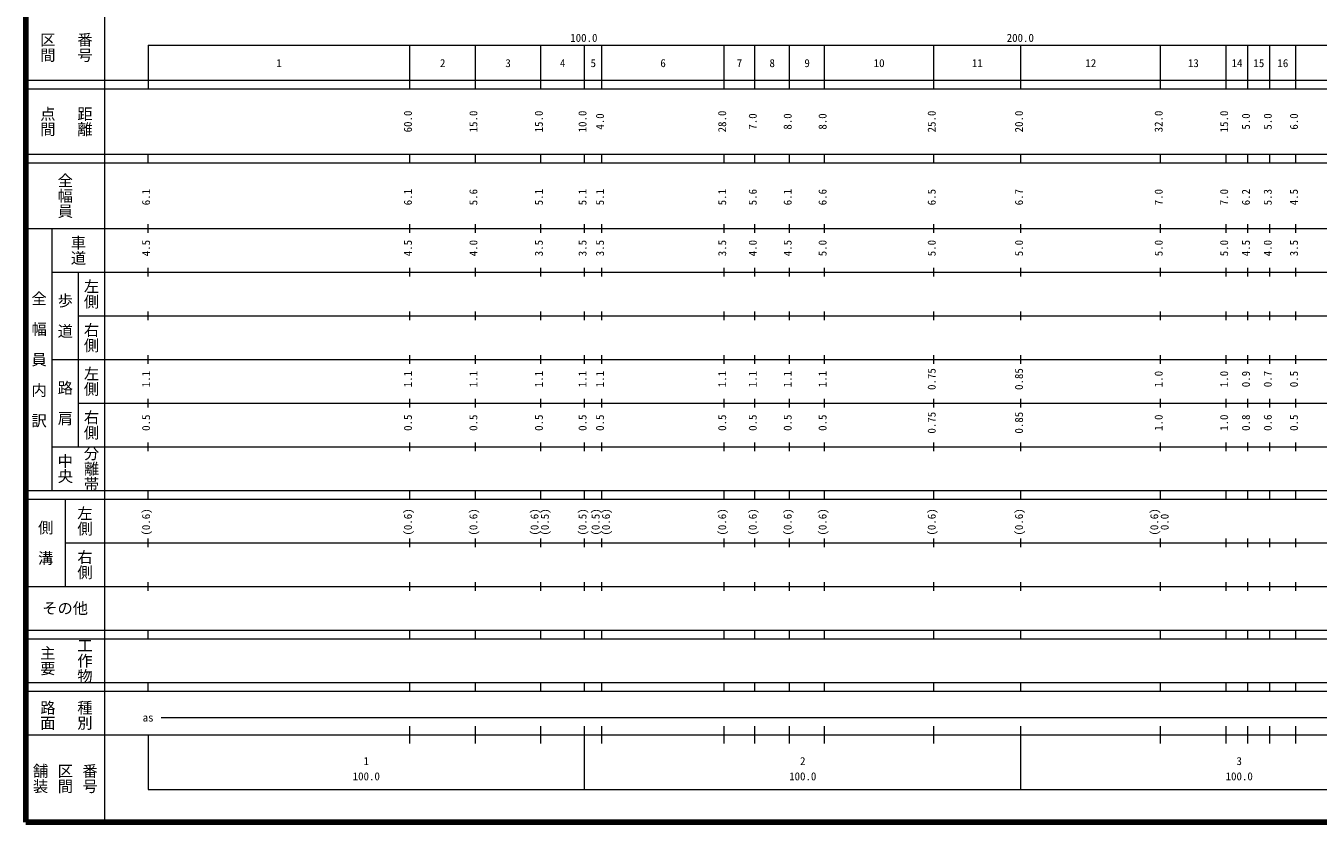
# Model space of a CAD drawing. Units: millimetres on the paper, enlarged 1000 times. Extents: x 40000 to 680000, y 20000 to 380000.
# Drawn here: x 40000 to 336087, y 20000 to 202409 of the extents above; entities that cross this region are included whole.
import ezdxf
from ezdxf.enums import TextEntityAlignment as Align

# ---------------------------------------------------------------- set-up
doc = ezdxf.new("R2010")
doc.units = ezdxf.units.MM
doc.header["$LTSCALE"] = 1000
doc.layers.add('M-TTL', color=2, linetype='Continuous', lineweight=140)
doc.layers.add('M-TTL-BAND', color=7, linetype='Continuous', lineweight=13)
doc.styles.add('@ＭＳ ゴシック', font='')
doc.styles.add('ＭＳ ゴシック', font='')
doc.styles.get('@ＭＳ ゴシック').set_extended_font_data('@MS Gothic')
doc.styles.get('ＭＳ ゴシック').set_extended_font_data('MS Gothic')

msp = doc.modelspace()

# ---------------------------------------------------------------- linework, layer by layer
at = {"layer": 'M-TTL'}
for p, q in [((40000, 380000), (40000, 20000)), ((40000, 20000), (680000, 20000))]:
    msp.add_line(p, q, dxfattribs=at)
at = {"layer": 'M-TTL-BAND'}
for p, q in [((58000, 370000), (58000, 20000)), ((68000, 198000), (579000, 198000)), ((68000, 198000), (68000, 188000)), ((128000, 188000), (128000, 198000)), ((143000, 188000), (143000, 198000)), ((158000, 188000), (158000, 198000)), ((168000, 188000), (168000, 198000)), ((172000, 188000), (172000, 198000)), ((200000, 188000), (200000, 198000)), ((207000, 188000), (207000, 198000)), ((215000, 188000), (215000, 198000)), ((223000, 188000), (223000, 198000)), ((248000, 188000), (248000, 198000)), ((268000, 188000), (268000, 198000)), ((300000, 188000), (300000, 198000)), ((315000, 188000), (315000, 198000)), ((320000, 188000), (320000, 198000)), ((325000, 188000), (325000, 198000)), ((331000, 188000), (331000, 198000)), ((40000, 190000), (579000, 190000)), ((40000, 188000), (579000, 188000)), ((40000, 173000), (579000, 173000)), ((68000, 171000), (68000, 173000)), ((128000, 171000), (128000, 173000)), ((143000, 171000), (143000, 173000)), ((158000, 171000), (158000, 173000)), ((168000, 171000), (168000, 173000)), ((172000, 171000), (172000, 173000)), ((200000, 171000), (200000, 173000)), ((207000, 171000), (207000, 173000)), ((215000, 171000), (215000, 173000)), ((223000, 171000), (223000, 173000)), ((248000, 171000), (248000, 173000)), ((268000, 171000), (268000, 173000)), ((300000, 171000), (300000, 173000)), ((315000, 171000), (315000, 173000)), ((320000, 171000), (320000, 173000)), ((325000, 171000), (325000, 173000)), ((331000, 171000), (331000, 173000)), ((40000, 171000), (579000, 171000)), ((68000, 155000), (68000, 157000)), ((128000, 155000), (128000, 157000)), ((143000, 155000), (143000, 157000)), ((158000, 155000), (158000, 157000)), ((168000, 155000), (168000, 157000)), ((172000, 155000), (172000, 157000)), ((200000, 155000), (200000, 157000)), ((207000, 155000), (207000, 157000)), ((215000, 155000), (215000, 157000)), ((223000, 155000), (223000, 157000)), ((248000, 155000), (248000, 157000)), ((268000, 155000), (268000, 157000)), ((300000, 155000), (300000, 157000)), ((315000, 155000), (315000, 157000)), ((320000, 155000), (320000, 157000)), ((325000, 155000), (325000, 157000)), ((331000, 155000), (331000, 157000)), ((40000, 156000), (579000, 156000)), ((46000, 96000), (46000, 156000)), ((46000, 146000), (579000, 146000)), ((52000, 146000), (52000, 106000)), ((68000, 145000), (68000, 147000)), ((128000, 145000), (128000, 147000)), ((143000, 145000), (143000, 147000)), ((158000, 145000), (158000, 147000)), ((168000, 145000), (168000, 147000)), ((172000, 145000), (172000, 147000)), ((200000, 145000), (200000, 147000)), ((207000, 145000), (207000, 147000)), ((215000, 145000), (215000, 147000)), ((223000, 145000), (223000, 147000)), ((248000, 145000), (248000, 147000)), ((268000, 145000), (268000, 147000)), ((300000, 145000), (300000, 147000)), ((315000, 145000), (315000, 147000)), ((320000, 145000), (320000, 147000)), ((325000, 145000), (325000, 147000)), ((331000, 145000), (331000, 147000)), ((68000, 135000), (68000, 137000)), ((128000, 135000), (128000, 137000)), ((143000, 135000), (143000, 137000)), ((158000, 135000), (158000, 137000)), ((168000, 135000), (168000, 137000)), ((172000, 135000), (172000, 137000)), ((200000, 135000), (200000, 137000)), ((207000, 135000), (207000, 137000)), ((215000, 135000), (215000, 137000)), ((223000, 135000), (223000, 137000)), ((248000, 135000), (248000, 137000)), ((268000, 135000), (268000, 137000)), ((300000, 135000), (300000, 137000)), ((315000, 135000), (315000, 137000)), ((320000, 135000), (320000, 137000)), ((325000, 135000), (325000, 137000)), ((331000, 135000), (331000, 137000)), ((52000, 136000), (579000, 136000)), ((46000, 126000), (579000, 126000)), ((68000, 125000), (68000, 127000)), ((128000, 125000), (128000, 127000)), ((143000, 125000), (143000, 127000)), ((158000, 125000), (158000, 127000)), ((168000, 125000), (168000, 127000)), ((172000, 125000), (172000, 127000)), ((200000, 125000), (200000, 127000)), ((207000, 125000), (207000, 127000)), ((215000, 125000), (215000, 127000)), ((223000, 125000), (223000, 127000)), ((248000, 125000), (248000, 127000)), ((268000, 125000), (268000, 127000)), ((300000, 125000), (300000, 127000)), ((315000, 125000), (315000, 127000)), ((320000, 125000), (320000, 127000)), ((325000, 125000), (325000, 127000)), ((331000, 125000), (331000, 127000)), ((52000, 116000), (579000, 116000)), ((68000, 115000), (68000, 117000)), ((128000, 115000), (128000, 117000)), ((143000, 115000), (143000, 117000)), ((158000, 115000), (158000, 117000)), ((168000, 115000), (168000, 117000)), ((172000, 115000), (172000, 117000)), ((200000, 115000), (200000, 117000)), ((207000, 115000), (207000, 117000)), ((215000, 115000), (215000, 117000)), ((223000, 115000), (223000, 117000)), ((248000, 115000), (248000, 117000)), ((268000, 115000), (268000, 117000)), ((300000, 115000), (300000, 117000)), ((315000, 115000), (315000, 117000)), ((320000, 115000), (320000, 117000)), ((325000, 115000), (325000, 117000)), ((331000, 115000), (331000, 117000)), ((68000, 105000), (68000, 107000)), ((128000, 105000), (128000, 107000)), ((143000, 105000), (143000, 107000)), ((158000, 105000), (158000, 107000)), ((168000, 105000), (168000, 107000)), ((172000, 105000), (172000, 107000)), ((200000, 105000), (200000, 107000)), ((207000, 105000), (207000, 107000)), ((215000, 105000), (215000, 107000)), ((223000, 105000), (223000, 107000)), ((248000, 105000), (248000, 107000)), ((268000, 105000), (268000, 107000)), ((300000, 105000), (300000, 107000)), ((315000, 105000), (315000, 107000)), ((320000, 105000), (320000, 107000)), ((325000, 105000), (325000, 107000)), ((331000, 105000), (331000, 107000)), ((46000, 106000), (579000, 106000)), ((40000, 96000), (579000, 96000)), ((68000, 94000), (68000, 96000)), ((128000, 94000), (128000, 96000)), ((143000, 94000), (143000, 96000)), ((158000, 94000), (158000, 96000)), ((168000, 94000), (168000, 96000)), ((172000, 94000), (172000, 96000)), ((200000, 94000), (200000, 96000)), ((207000, 94000), (207000, 96000)), ((215000, 94000), (215000, 96000)), ((223000, 94000), (223000, 96000)), ((248000, 94000), (248000, 96000)), ((268000, 94000), (268000, 96000)), ((300000, 94000), (300000, 96000)), ((315000, 94000), (315000, 96000)), ((320000, 94000), (320000, 96000)), ((325000, 94000), (325000, 96000)), ((331000, 94000), (331000, 96000)), ((40000, 94000), (579000, 94000)), ((49000, 94000), (49000, 74000)), ((49000, 84000), (579000, 84000)), ((68000, 83000), (68000, 85000)), ((128000, 83000), (128000, 85000)), ((143000, 83000), (143000, 85000)), ((158000, 83000), (158000, 85000)), ((168000, 83000), (168000, 85000)), ((172000, 83000), (172000, 85000)), ((200000, 83000), (200000, 85000)), ((207000, 83000), (207000, 85000)), ((215000, 83000), (215000, 85000)), ((223000, 83000), (223000, 85000)), ((248000, 83000), (248000, 85000)), ((268000, 83000), (268000, 85000)), ((300000, 83000), (300000, 85000)), ((315000, 83000), (315000, 85000)), ((320000, 83000), (320000, 85000)), ((325000, 83000), (325000, 85000)), ((331000, 83000), (331000, 85000)), ((68000, 73000), (68000, 75000)), ((128000, 73000), (128000, 75000)), ((143000, 73000), (143000, 75000)), ((158000, 73000), (158000, 75000)), ((168000, 73000), (168000, 75000)), ((172000, 73000), (172000, 75000)), ((200000, 73000), (200000, 75000)), ((207000, 73000), (207000, 75000)), ((215000, 73000), (215000, 75000)), ((223000, 73000), (223000, 75000)), ((248000, 73000), (248000, 75000)), ((268000, 73000), (268000, 75000)), ((300000, 73000), (300000, 75000)), ((315000, 73000), (315000, 75000)), ((320000, 73000), (320000, 75000)), ((325000, 73000), (325000, 75000)), ((331000, 73000), (331000, 75000)), ((40000, 74000), (579000, 74000)), ((40000, 64000), (579000, 64000)), ((68000, 62000), (68000, 64000)), ((128000, 62000), (128000, 64000)), ((143000, 62000), (143000, 64000)), ((158000, 62000), (158000, 64000)), ((168000, 62000), (168000, 64000)), ((172000, 62000), (172000, 64000)), ((200000, 62000), (200000, 64000)), ((207000, 62000), (207000, 64000)), ((215000, 62000), (215000, 64000)), ((223000, 62000), (223000, 64000)), ((248000, 62000), (248000, 64000)), ((268000, 62000), (268000, 64000)), ((300000, 62000), (300000, 64000)), ((315000, 62000), (315000, 64000)), ((320000, 62000), (320000, 64000)), ((325000, 62000), (325000, 64000)), ((331000, 62000), (331000, 64000)), ((40000, 62000), (579000, 62000)), ((40000, 52000), (579000, 52000)), ((68000, 50000), (68000, 52000)), ((128000, 50000), (128000, 52000)), ((143000, 50000), (143000, 52000)), ((158000, 50000), (158000, 52000)), ((168000, 50000), (168000, 52000)), ((172000, 50000), (172000, 52000)), ((200000, 50000), (200000, 52000)), ((207000, 50000), (207000, 52000)), ((215000, 50000), (215000, 52000)), ((223000, 50000), (223000, 52000)), ((248000, 50000), (248000, 52000)), ((268000, 50000), (268000, 52000)), ((300000, 50000), (300000, 52000)), ((315000, 50000), (315000, 52000)), ((320000, 50000), (320000, 52000)), ((325000, 50000), (325000, 52000)), ((331000, 50000), (331000, 52000)), ((40000, 50000), (579000, 50000)), ((71000, 44000), (565000, 44000)), ((128000, 38000), (128000, 42000)), ((143000, 38000), (143000, 42000)), ((158000, 38000), (158000, 42000)), ((168000, 27500), (168000, 42000)), ((172000, 38000), (172000, 42000)), ((200000, 38000), (200000, 42000)), ((207000, 38000), (207000, 42000)), ((215000, 38000), (215000, 42000)), ((223000, 38000), (223000, 42000)), ((248000, 38000), (248000, 42000)), ((268000, 27500), (268000, 42000)), ((300000, 38000), (300000, 42000)), ((315000, 38000), (315000, 42000)), ((320000, 38000), (320000, 42000)), ((325000, 38000), (325000, 42000)), ((331000, 38000), (331000, 42000)), ((40000, 40000), (579000, 40000)), ((68000, 40000), (68000, 27500)), ((68000, 27500), (579000, 27500))]:
    msp.add_line(p, q, dxfattribs=at)

# ---------------------------------------------------------------- texts
at = {"layer": 'M-TTL-BAND', "style": '@ＭＳ ゴシック'}
for s, p in [('区間', (45000, 197500)), ('番号', (53500, 197500)), ('点間', (45000, 180500)), ('距離', (53500, 180500)), ('全幅員', (49000, 163500)), ('車道', (52000, 151000)), ('左側', (55000, 141000)), ('全\u3000幅\u3000員\u3000内\u3000訳', (43000, 126000)), ('歩\u3000道', (49000, 136000)), ('右側', (55000, 131000)), ('左側', (55000, 121000)), ('路\u3000肩', (49000, 116000)), ('右側', (55000, 111000)), ('中央', (49000, 101000)), ('分離帯', (55000, 101000)), ('左側', (53500, 89000)), ('側\u3000溝', (44500, 84000)), ('右側', (53500, 79000)), ('主要', (45000, 57000)), ('工作物', (53500, 57000)), ('路面', (45000, 44500)), ('種別', (53500, 44500)), ('舗装', (43333, 30000)), ('区間', (49000, 30000)), ('番号', (54667, 30000))]:
    msp.add_text(s, height=2566, rotation=270, dxfattribs=at).set_placement(p, align=Align.MIDDLE_CENTER)
at = {"layer": 'M-TTL-BAND', "style": 'ＭＳ ゴシック'}
for s, p in [('100.0', (167844, 198195)), ('200.0', (267844, 198195)), ('1', (98000, 192405)), ('2', (135500, 192405)), ('3', (150500, 192405)), ('4', (163000, 192405)), ('5', (170000, 192405)), ('6', (186000, 192405)), ('7', (203500, 192405)), ('8', (211000, 192405)), ('9', (219000, 192405)), ('10', (235500, 192405)), ('11', (258000, 192405)), ('12', (284000, 192405)), ('13', (307500, 192405)), ('14', (317500, 192405)), ('15', (322500, 192405)), ('16', (328000, 192405)), ('as', (68000, 42500)), ('1', (118000, 32523)), ('2', (218000, 32523)), ('3', (318000, 32523)), ('100.0', (118000, 29033)), ('100.0', (218000, 29033)), ('100.0', (318000, 29033))]:
    msp.add_text(s, height=1833, dxfattribs=at).set_placement(p, align=Align.BOTTOM_CENTER)
for s, p in [('60.0', (129000, 180500)), ('15.0', (144000, 180500)), ('15.0', (159000, 180500)), ('10.0', (169000, 180500)), ('4.0', (173000, 180500)), ('28.0', (201000, 180500)), ('7.0', (208000, 180500)), ('8.0', (216000, 180500)), ('8.0', (224000, 180500)), ('25.0', (249000, 180500)), ('20.0', (269000, 180500)), ('32.0', (301000, 180500)), ('15.0', (316000, 180500)), ('5.0', (321000, 180500)), ('5.0', (326000, 180500)), ('6.0', (332000, 180500)), ('6.1', (69000, 163174)), ('6.1', (129000, 163174)), ('5.6', (144000, 163174)), ('5.1', (159000, 163174)), ('5.1', (169000, 163174)), ('5.1', (173000, 163174)), ('5.1', (201000, 163174)), ('5.6', (208000, 163174)), ('6.1', (216000, 163174)), ('6.6', (224000, 163174)), ('6.5', (249000, 163174)), ('6.7', (269000, 163174)), ('7.0', (301000, 163174)), ('7.0', (316000, 163174)), ('6.2', (321000, 163174)), ('5.3', (326000, 163174)), ('4.5', (332000, 163174)), ('4.5', (69000, 151500)), ('4.5', (129000, 151500)), ('4.0', (144000, 151500)), ('3.5', (159000, 151500)), ('3.5', (169000, 151500)), ('3.5', (173000, 151500)), ('3.5', (201000, 151500)), ('4.0', (208000, 151500)), ('4.5', (216000, 151500)), ('5.0', (224000, 151500)), ('5.0', (249000, 151500)), ('5.0', (269000, 151500)), ('5.0', (301000, 151500)), ('5.0', (316000, 151500)), ('4.5', (321000, 151500)), ('4.0', (326000, 151500)), ('3.5', (332000, 151500)), ('1.1', (69000, 121500)), ('1.1', (129000, 121500)), ('1.1', (144000, 121500)), ('1.1', (159000, 121500)), ('1.1', (169000, 121500)), ('1.1', (173000, 121500)), ('1.1', (201000, 121500)), ('1.1', (208000, 121500)), ('1.1', (216000, 121500)), ('1.1', (224000, 121500)), ('0.75', (249000, 121500)), ('0.85', (269000, 121500)), ('1.0', (301000, 121500)), ('1.0', (316000, 121500)), ('0.9', (321000, 121500)), ('0.7', (326000, 121500)), ('0.5', (332000, 121500)), ('0.5', (69000, 111500)), ('0.5', (129000, 111500)), ('0.5', (144000, 111500)), ('0.5', (159000, 111500)), ('0.5', (169000, 111500)), ('0.5', (173000, 111500)), ('0.5', (201000, 111500)), ('0.5', (208000, 111500)), ('0.5', (216000, 111500)), ('0.5', (224000, 111500)), ('0.75', (249000, 111500)), ('0.85', (269000, 111500)), ('1.0', (301000, 111500)), ('1.0', (316000, 111500)), ('0.8', (321000, 111500)), ('0.6', (326000, 111500)), ('0.5', (332000, 111500)), ('(0.6)', (69000, 88764)), ('(0.6)', (129000, 88764)), ('(0.6)', (144000, 88764)), ('(0.6)', (158000, 88764)), ('(0.5)', (160370, 88764)), ('(0.5)', (169000, 88764)), ('(0.5)', (172000, 88764)), ('(0.6)', (174370, 88764)), ('(0.6)', (201000, 88764)), ('(0.6)', (208000, 88764)), ('(0.6)', (216000, 88764)), ('(0.6)', (224000, 88764)), ('(0.6)', (249000, 88764)), ('(0.6)', (269000, 88764)), ('(0.6)', (300000, 88764)), ('0.0', (302370, 88764))]:
    msp.add_text(s, height=1833, rotation=90, dxfattribs=at).set_placement(p, align=Align.BOTTOM_CENTER)
msp.add_text('その他', height=2566, dxfattribs=at).set_placement((49000, 69000), align=Align.MIDDLE_CENTER)

doc.saveas('drawing.dxf')
